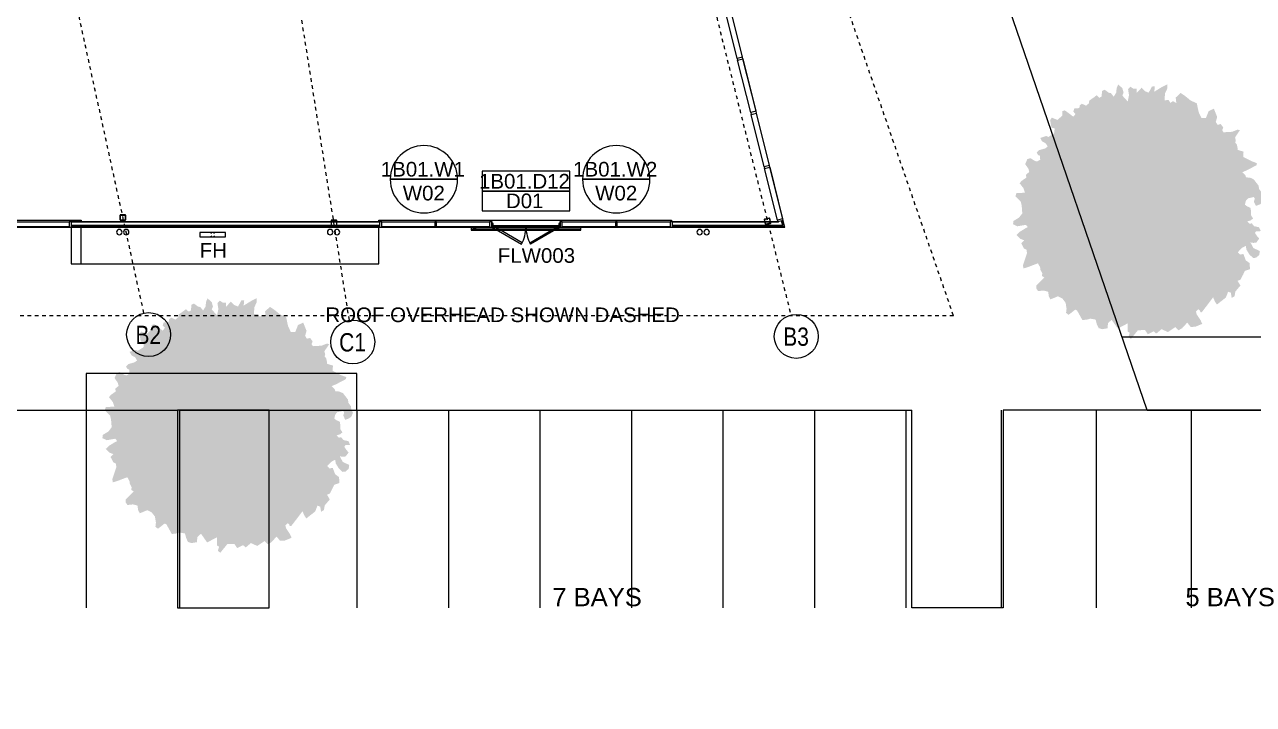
# Model space of a CAD drawing. Header units: metres. Extents: x -2358 to -2214, y 3875 to 4066.
# Drawn here: x -2323.54 to -2289.96, y 3956.51 to 3975.08 of the extents above; entities that cross this region are included whole.
import ezdxf

# ---------------------------------------------------------------- set-up
doc = ezdxf.new("R2010")
doc.units = ezdxf.units.M
for name, pattern in [('Grid Line', [0.021, 0.012, -0.003, 0.003, -0.003]), ('Hidden', [0.006, 0.004, -0.002]), ('Overhead', [0.004, 0.0025, -0.0015])]:
    doc.linetypes.add(name, pattern=pattern)
for name, color, linetype, lineweight in [('A-ANNO-DIMS', 211, 'Continuous', 5), ('A-ANNO-DIMS-200', 211, 'Continuous', 5), ('A-ANNO-KEYN', 231, 'Continuous', 5), ('A-DETL', 90, 'Continuous', 13), ('A-DETL-GENF', 92, 'Continuous', 5), ('A-DOOR', 31, 'Continuous', 5), ('A-DOOR-FRAM', 31, 'Continuous', 5), ('A-DOOR-IDEN', 31, 'Continuous', 5), ('A-FLOR', 192, 'Continuous', 5), ('A-FLOR-OVHD', 1, 'Overhead', 5), ('A-GENM', 13, 'Continuous', 5), ('A-GENM-HDLN', 13, 'Hidden', 5), ('A-GLAZ', 151, 'Continuous', 5), ('A-GLAZ-IDEN', 152, 'Continuous', 5), ('A-WALL', 113, 'Continuous', 5), ('A-WALL-PATT', 111, 'Continuous', 13), ('C-TOPO', 7, 'Continuous', 5), ('F-FIRE', 13, 'Continuous', 5), ('F-FIRE-IDEN', 13, 'Continuous', 5), ('G-ANNO-TEXT', 231, 'Continuous', 5), ('P-SANR-FIXT', 6, 'Continuous', 5), ('S-COLS', 52, 'Continuous', 5), ('S-GRID', 1, 'Continuous', 5), ('S-GRID-IDEN', 1, 'Continuous', 5)]:
    doc.layers.add(name, color=color, linetype=linetype, lineweight=lineweight)
doc.styles.add('Arial', font='arial.ttf', dxfattribs={"height": 0.5})
doc.styles.add('Arial Narrow', font='ARIALN.TTF', dxfattribs={"height": 0.5})
doc.styles.add('Arial_2', font='arial.ttf', dxfattribs={"height": 0.4})
doc.dimstyles.new('2_5-Diagonal-_deg_-Decimal_O', dxfattribs={"dimscale": 0.3048, "dimtxt": 0.51013, "dimasz": 0.984252, "dimexe": 0.656168, "dimexo": 0.0625, "dimgap": 0.984252, "dimtad": 1, "dimdec": 0, "dimlfac": 1000, "dimzin": 0, "dimdsep": 46, "dimtxsty": 'Arial', "dimblk1": 'OBLIQUE', "dimblk2": 'OBLIQUE', "dimsah": 1, "dimcen": 0.09, "dimdle": 0.656168, "dimazin": 0, "dimtfac": 1, "dimtdec": 4, "dimtix": 1, "dimtmove": 0, "dimatfit": 3, "dimfxl": 3.28084, "dimfxlon": 1, "dimtvp": 1, "dimtfill": 1, "dimtolj": 1, "dimtzin": 0, "dimlwd": 15, "dimlwe": 15, "dimarcsym": 2})
pattern_1 = [(0, (0, 0), (0.8128, 0.2032), [0.06706, -0.54254, 0.06706, -0.54254, -3.251]), (0, (0, 0), (0.8128, 0.2032), [-1.219, 0.06706, -1.152, 0.06706, -0.54254, -1.422]), (0, (0, 0), (0.8128, 0.2032), [-3.048, 0.06706, -0.33934, 0.06706, -0.94894]), (120, (0.3048, 0.1016), (-0.582376362, 0.602305448), [0.06706, -0.54254, 0.06706, -0.54254, -3.251]), (120, (0.3048, 0.1016), (-0.582376362, 0.602305448), [-1.219, 0.06706, -1.152, 0.06706, -0.54254, -1.422]), (120, (0.3048, 0.1016), (-0.582376362, 0.602305448), [-3.048, 0.06706, -0.33934, 0.06706, -0.94894]), (240, (0.4064, 0.508), (-0.230423638, -0.805505448), [0.06706, -0.54254, 0.06706, -0.54254, -3.251]), (240, (0.4064, 0.508), (-0.230423638, -0.805505448), [-1.219, 0.06706, -1.152, 0.06706, -0.54254, -1.422]), (240, (0.4064, 0.508), (-0.230423638, -0.805505448), [-3.048, 0.06706, -0.33934, 0.06706, -0.94894])]

# ---------------------------------------------------------------- blocks, each defined once
blk = doc.blocks.new('Hydrant_double10 - Hydrant_double-1019466-GA - Part B')
at = {"layer": 'F-FIRE'}
for p, q in [((-2397.509, 3973.38), (-2398.171, 3973.152)), ((-2398.132, 3973.039), (-2397.47, 3973.267)), ((-2397.47, 3973.267), (-2397.509, 3973.38)), ((-2398.171, 3973.152), (-2398.132, 3973.039))]:
    blk.add_line(p, q, dxfattribs=at)
for start, end in [(51.9968, 166.004), (231.9968, 346.004)]:
    blk.add_arc((-2397.82, 3973.209), 0.06, start, end, dxfattribs=at)
blk = doc.blocks.new('Downpipe - L Spreader - Default-3252575-GA - Part B')
at = {"layer": 'P-SANR-FIXT'}
for start, end in [(0, 180), (180, 0)]:
    blk.add_arc((-0.04, 0.15), 0.075, start, end, dxfattribs=at)
blk = doc.blocks.new('Downpipe - L Spreader - Default-3252576-GA - Part B')
at = {"layer": 'P-SANR-FIXT'}
for start, end in [(0, 180), (180, 0)]:
    blk.add_arc((-0.04, 0.15), 0.075, start, end, dxfattribs=at)
blk = doc.blocks.new('Downpipe - L Spreader - Default-3252577-GA - Part B')
at = {"layer": 'P-SANR-FIXT'}
for start, end in [(0, 180), (180, 0)]:
    blk.add_arc((-0.04, 0.15), 0.075, start, end, dxfattribs=at)
blk = doc.blocks.new('SHS-Square Hollow Section-Column - 150x150xSHS-3248355-GA - Part B')
at = {"layer": 'S-COLS', "lineweight": 15}
for p, q in [((-0.075, 0.065), (-0.075, -0.065)), ((-0.07, -0.065), (-0.07, 0.065)), ((0.065, 0.075), (-0.065, 0.075)), ((-0.065, 0.07), (0.065, 0.07)), ((0.07, 0.065), (0.07, -0.065)), ((0.075, -0.065), (0.075, 0.065)), ((0.065, -0.07), (-0.065, -0.07)), ((-0.065, -0.075), (0.065, -0.075))]:
    blk.add_line(p, q, dxfattribs=at)
for centre, radius, start, end in [((-0.065, 0.065), 0.01, 90, 180), ((-0.065, 0.065), 0.005, 90, 180), ((0.065, 0.065), 0.01, 360, 90), ((0.065, 0.065), 0.005, 0, 90), ((-0.065, -0.065), 0.01, 180, 270), ((-0.065, -0.065), 0.005, 180, 270), ((0.065, -0.065), 0.005, 270, 0), ((0.065, -0.065), 0.01, 270, 360)]:
    blk.add_arc(centre, radius, start, end, dxfattribs=at)
blk = doc.blocks.new('SHS-Square Hollow Section-Column - 150x150xSHS-3363899-GA - Part B')
at = {"layer": 'S-COLS', "lineweight": 15}
for p, q in [((-0.075, 0.065), (-0.075, -0.065)), ((-0.07, -0.065), (-0.07, 0.065)), ((0.065, 0.075), (-0.065, 0.075)), ((-0.065, 0.07), (0.065, 0.07)), ((0.07, 0.065), (0.07, -0.065)), ((0.075, -0.065), (0.075, 0.065)), ((0.065, -0.07), (-0.065, -0.07)), ((-0.065, -0.075), (0.065, -0.075))]:
    blk.add_line(p, q, dxfattribs=at)
for centre, radius, start, end in [((-0.065, 0.065), 0.01, 90, 180), ((-0.065, 0.065), 0.005, 90, 180), ((0.065, 0.065), 0.01, 360, 90), ((0.065, 0.065), 0.005, 0, 90), ((-0.065, -0.065), 0.01, 180, 270), ((-0.065, -0.065), 0.005, 180, 270), ((0.065, -0.065), 0.005, 270, 0), ((0.065, -0.065), 0.01, 270, 360)]:
    blk.add_arc(centre, radius, start, end, dxfattribs=at)
blk = doc.blocks.new('SHS-Square Hollow Section-Column - 150x150xSHS-3363927-GA - Part B')
at = {"layer": 'S-COLS'}
h = blk.add_hatch(dxfattribs=at)
h.set_pattern_fill('FP_10', color=256, style=0, pattern_type=2)
h.set_pattern_definition([(31, (1274.439, -4409.001), (-0.36629508, 0.60961738), []), (31, (1274.623, -4408.261), (-0.36629508, 0.60961738), [])])
h.paths.add_polyline_path([(0.065, -0.075), (0.072, -0.072), (0.075, -0.065), (0.069, -0.069)])
h.paths.add_polyline_path([(-0.065, -0.075), (0.065, -0.075), (0.065, -0.07), (-0.065, -0.07)])
h.paths.add_polyline_path([(-0.065, -0.075), (-0.069, -0.069), (-0.075, -0.065), (-0.072, -0.072)])
h.paths.add_polyline_path([(-0.075, 0.065), (-0.069, 0.069), (-0.065, 0.075), (-0.072, 0.072)])
h.paths.add_polyline_path([(-0.075, -0.065), (-0.07, -0.065), (-0.07, 0.065), (-0.075, 0.065)])
h.paths.add_polyline_path([(0.075, 0.065), (0.072, 0.072), (0.065, 0.075), (0.069, 0.069)])
h.paths.add_polyline_path([(0.07, -0.065), (0.075, -0.065), (0.075, 0.065), (0.07, 0.065)])
h.paths.add_polyline_path([(-0.065, 0.07), (0.065, 0.07), (0.065, 0.075), (-0.065, 0.075)])
at = {"layer": 'S-COLS', "lineweight": 15}
for p, q in [((-0.075, 0.065), (-0.075, -0.065)), ((-0.07, -0.065), (-0.07, 0.065)), ((0.065, 0.075), (-0.065, 0.075)), ((-0.065, 0.07), (0.065, 0.07)), ((0.07, 0.065), (0.07, -0.065)), ((0.075, -0.065), (0.075, 0.065)), ((0.065, -0.07), (-0.065, -0.07)), ((-0.065, -0.075), (0.065, -0.075))]:
    blk.add_line(p, q, dxfattribs=at)
for centre, radius, start, end in [((-0.065, 0.065), 0.01, 90, 180), ((-0.065, 0.065), 0.005, 90, 180), ((0.065, 0.065), 0.01, 360, 90), ((0.065, 0.065), 0.005, 0, 90), ((-0.065, -0.065), 0.01, 180, 270), ((-0.065, -0.065), 0.005, 180, 270), ((0.065, -0.065), 0.005, 270, 0), ((0.065, -0.065), 0.01, 270, 360)]:
    blk.add_arc(centre, radius, start, end, dxfattribs=at)
blk = doc.blocks.new('aba - Plumbing Fixtures - Strip Drain - Stormtech - Custom Ass - FLW003 _Doors_-1466668-GA - Part B')
at = {"layer": 'A-GENM'}
blk.add_circle((0, -0.095), 0.03, dxfattribs=at)
at = {"layer": 'A-GENM-HDLN'}
blk.add_line((0, 0.01), (0, -3.01), dxfattribs=at)
at = {"layer": 'P-SANR-FIXT'}
for p, q in [((-0.041, 0), (-0.038, 0)), ((-0.041, 0), (-0.041, -3)), ((-0.038, -3), (-0.038, 0)), ((0, 0), (0, -3)), ((0.038, 0), (0.038, -3)), ((0.041, -2.4), (0.041, -2.422)), ((-0.038, -3), (-0.041, -3)), ((0.041, -3), (0.038, -3))]:
    blk.add_line(p, q, dxfattribs=at)
blk = doc.blocks.new('Downpipe - L Spreader - Default-V12-GA - Part B')
at = {"layer": 'P-SANR-FIXT'}
for start, end in [(0, 180), (180, 0)]:
    blk.add_arc((-0.04, 0.15), 0.075, start, end, dxfattribs=at)
blk = doc.blocks.new('Downpipe - L Spreader - Default-V13-GA - Part B')
at = {"layer": 'P-SANR-FIXT'}
for start, end in [(0, 180), (180, 0)]:
    blk.add_arc((-0.04, 0.15), 0.075, start, end, dxfattribs=at)
blk = doc.blocks.new('Door-Hinge-Double - 2340x920x920x40 Glazed-Aluminium Frame D02-V5-GA - Part B')
at = {"layer": 'A-DOOR'}
for p, q in [((-0.921, 0.074), (-0.124, 0.534)), ((-0.104, 0.499), (-0.901, 0.039)), ((-0.124, 0.534), (-0.104, 0.499)), ((0.124, 0.534), (0.104, 0.499)), ((0.104, 0.499), (0.901, 0.039)), ((0.921, 0.074), (0.124, 0.534)), ((-0.901, 0.039), (-0.921, 0.074)), ((0.901, 0.039), (0.921, 0.074))]:
    blk.add_line(p, q, dxfattribs=at)
for centre, start, end in [((-0.921, 0.074), 0, 30), ((0.921, 0.074), 150, 180)]:
    blk.add_arc(centre, 0.92, start, end, dxfattribs=at)
blk = doc.blocks.new('X_Door-Frame-Wood - Standard-V6-GA - Part B')
at = {"layer": 'A-DOOR-FRAM'}
for p, q in [((-0.923, 0.074), (-0.943, 0.074)), ((-0.943, 0.074), (-0.943, -0.074)), ((-0.923, -0.074), (-0.923, 0.074)), ((-0.898, 0.029), (-0.923, 0.029)), ((-0.923, 0.029), (-0.923, -0.029)), ((-0.898, -0.029), (-0.898, 0.029)), ((0.923, 0.029), (0.898, 0.029)), ((0.898, 0.029), (0.898, -0.029)), ((0.943, 0.074), (0.923, 0.074)), ((0.923, 0.074), (0.923, -0.074)), ((0.923, -0.029), (0.923, 0.029)), ((0.943, -0.074), (0.943, 0.074)), ((-0.943, -0.074), (-0.923, -0.074)), ((-0.923, -0.029), (-0.898, -0.029)), ((0.898, -0.029), (0.923, -0.029)), ((0.923, -0.074), (0.943, -0.074))]:
    blk.add_line(p, q, dxfattribs=at)
blk = doc.blocks.new('Window Unit_2 Bay - 2400x3050-3440899-GA - Part B')
at = {"layer": 'A-GLAZ', "lineweight": 13}
for p, q in [((-1.475, 0.074), (-1.525, 0.074)), ((-1.475, -0.076), (-1.475, 0.074)), ((-0.025, 0.074), (-1.475, 0.074)), ((-1.475, 0.074), (-1.475, 0.06762)), ((-1.475, 0.06762), (-0.025, 0.06762)), ((0.025, 0.074), (-0.025, 0.074)), ((-0.025, 0.074), (-0.025, -0.076)), ((-0.025, 0.06762), (-0.025, 0.074)), ((0.025, -0.076), (0.025, 0.074)), ((1.475, 0.074), (0.025, 0.074)), ((0.025, 0.074), (0.025, 0.06762)), ((0.025, 0.06762), (1.475, 0.06762)), ((1.525, 0.074), (1.475, 0.074)), ((1.475, 0.074), (1.475, -0.076)), ((1.475, 0.06762), (1.475, 0.074)), ((-1.525, -0.076), (-1.475, -0.076)), ((-0.025, -0.076), (0.025, -0.076)), ((1.475, -0.076), (1.525, -0.076))]:
    blk.add_line(p, q, dxfattribs=at)
at = {"layer": 'A-GLAZ'}
for p, q in [((-0.025, -0.076), (-1.475, -0.076)), ((1.475, -0.076), (0.025, -0.076))]:
    blk.add_line(p, q, dxfattribs=at)
blk = doc.blocks.new('Window Unit_4 Bay - 2400x3050-3455446-GA - Part B')
at = {"layer": 'A-GLAZ', "lineweight": 13}
for p, q in [((-2.95, 0.074), (-3, 0.074)), ((-2.95, -0.076), (-2.95, 0.074)), ((-1.5, 0.074), (-2.95, 0.074)), ((-2.95, 0.074), (-2.95, 0.06762)), ((-2.95, 0.06762), (-1.5, 0.06762)), ((-1.45, 0.074), (-1.5, 0.074)), ((-1.5, 0.074), (-1.5, -0.076)), ((-1.5, 0.06762), (-1.5, 0.074)), ((-1.45, -0.076), (-1.45, 0.074)), ((-0.025, 0.074), (-1.45, 0.074)), ((-1.45, 0.074), (-1.45, 0.06762)), ((-1.45, 0.06762), (-0.025, 0.06762)), ((0.025, 0.074), (-0.025, 0.074)), ((-0.025, 0.074), (-0.025, -0.076)), ((-0.025, 0.06762), (-0.025, 0.074)), ((0.025, -0.076), (0.025, 0.074)), ((1.45, 0.074), (0.025, 0.074)), ((0.025, 0.074), (0.025, 0.06762)), ((0.025, 0.06762), (1.45, 0.06762)), ((1.5, 0.074), (1.45, 0.074)), ((1.45, 0.074), (1.45, -0.076)), ((1.45, 0.06762), (1.45, 0.074)), ((1.5, -0.076), (1.5, 0.074)), ((2.95, 0.074), (1.5, 0.074)), ((1.5, 0.074), (1.5, 0.06762)), ((1.5, 0.06762), (2.95, 0.06762)), ((3, 0.074), (2.95, 0.074)), ((2.95, 0.074), (2.95, -0.076)), ((2.95, 0.06762), (2.95, 0.074)), ((-3, -0.076), (-2.95, -0.076)), ((-1.5, -0.076), (-1.45, -0.076)), ((-0.025, -0.076), (0.025, -0.076)), ((1.45, -0.076), (1.5, -0.076)), ((2.95, -0.076), (3, -0.076))]:
    blk.add_line(p, q, dxfattribs=at)
at = {"layer": 'A-GLAZ'}
for p, q in [((-1.5, -0.076), (-2.95, -0.076)), ((-0.025, -0.076), (-1.45, -0.076)), ((1.45, -0.076), (0.025, -0.076)), ((2.95, -0.076), (1.5, -0.076))]:
    blk.add_line(p, q, dxfattribs=at)
blk = doc.blocks.new('Window Unit_9 Bay - 2400x13725-3459250-GA - Part B')
at = {"layer": 'A-GLAZ', "lineweight": 13}
for p, q in [((-7.4, 0.074), (-7.45, 0.074)), ((-7.4, -0.076), (-7.4, 0.074)), ((-5.95, 0.074), (-7.4, 0.074)), ((-7.4, 0.074), (-7.4, 0.068)), ((-7.4, 0.068), (-5.95, 0.068)), ((-5.9, 0.074), (-5.95, 0.074)), ((-5.95, 0.074), (-5.95, -0.076)), ((-5.95, 0.068), (-5.95, 0.074)), ((-5.9, -0.076), (-5.9, 0.074)), ((-4.425, 0.074), (-5.9, 0.074)), ((-5.9, 0.074), (-5.9, 0.068)), ((-5.9, 0.068), (-4.425, 0.068)), ((-4.375, 0.074), (-4.425, 0.074)), ((-4.425, 0.074), (-4.425, -0.076)), ((-4.425, 0.068), (-4.425, 0.074)), ((-4.375, -0.076), (-4.375, 0.074)), ((-2.9, 0.074), (-4.375, 0.074)), ((-4.375, 0.074), (-4.375, 0.068)), ((-4.375, 0.068), (-2.9, 0.068)), ((-2.85, 0.074), (-2.9, 0.074)), ((-2.9, 0.074), (-2.9, -0.076)), ((-2.9, 0.068), (-2.9, 0.074)), ((-2.85, -0.076), (-2.85, 0.074)), ((-1.375, 0.074), (-2.85, 0.074)), ((-2.85, 0.074), (-2.85, 0.068)), ((-2.85, 0.068), (-1.375, 0.068)), ((-1.325, 0.074), (-1.375, 0.074)), ((-1.375, 0.074), (-1.375, -0.076)), ((-1.375, 0.068), (-1.375, 0.074)), ((-1.325, -0.076), (-1.325, 0.074)), ((0.15, 0.074), (-1.325, 0.074)), ((-1.325, 0.074), (-1.325, 0.068)), ((-1.325, 0.068), (0.15, 0.068)), ((0.2, 0.074), (0.15, 0.074)), ((0.15, 0.074), (0.15, -0.076)), ((0.15, 0.068), (0.15, 0.074)), ((0.2, -0.076), (0.2, 0.074)), ((1.675, 0.074), (0.2, 0.074)), ((0.2, 0.074), (0.2, 0.068)), ((0.2, 0.068), (1.675, 0.068)), ((1.725, 0.074), (1.675, 0.074)), ((1.675, 0.074), (1.675, -0.076)), ((1.675, 0.068), (1.675, 0.074)), ((1.725, -0.076), (1.725, 0.074)), ((3.2, 0.074), (1.725, 0.074)), ((1.725, 0.074), (1.725, 0.068)), ((1.725, 0.068), (3.2, 0.068)), ((3.25, 0.074), (3.2, 0.074)), ((3.2, 0.074), (3.2, -0.076)), ((3.2, 0.068), (3.2, 0.074)), ((3.25, -0.076), (3.25, 0.074)), ((4.725, 0.074), (3.25, 0.074)), ((3.25, 0.074), (3.25, 0.068)), ((3.25, 0.068), (4.725, 0.068)), ((4.775, 0.074), (4.725, 0.074)), ((4.725, 0.074), (4.725, -0.076)), ((4.725, 0.068), (4.725, 0.074)), ((4.775, -0.076), (4.775, 0.074)), ((6.225, 0.074), (4.775, 0.074)), ((4.775, 0.074), (4.775, 0.068)), ((4.775, 0.068), (6.225, 0.068)), ((6.275, 0.074), (6.225, 0.074)), ((6.225, 0.074), (6.225, -0.076)), ((6.225, 0.068), (6.225, 0.074)), ((-7.45, -0.076), (-7.4, -0.076)), ((-5.95, -0.076), (-5.9, -0.076)), ((-4.425, -0.076), (-4.375, -0.076)), ((-2.9, -0.076), (-2.85, -0.076)), ((-1.375, -0.076), (-1.325, -0.076)), ((0.15, -0.076), (0.2, -0.076)), ((1.675, -0.076), (1.725, -0.076)), ((3.2, -0.076), (3.25, -0.076)), ((4.725, -0.076), (4.775, -0.076)), ((6.225, -0.076), (6.275, -0.076)), ((6.275, -0.076), (6.275, -0.062))]:
    blk.add_line(p, q, dxfattribs=at)
at = {"layer": 'A-GLAZ'}
for p, q in [((-5.95, -0.076), (-7.4, -0.076)), ((-4.425, -0.076), (-5.9, -0.076)), ((-2.9, -0.076), (-4.375, -0.076)), ((-1.375, -0.076), (-2.85, -0.076)), ((0.15, -0.076), (-1.325, -0.076)), ((1.675, -0.076), (0.2, -0.076)), ((3.2, -0.076), (1.725, -0.076)), ((4.725, -0.076), (3.25, -0.076)), ((6.225, -0.076), (4.775, -0.076))]:
    blk.add_line(p, q, dxfattribs=at)
blk = doc.blocks.new('Tree 7m - Tree-V80-GA - Part B')
at = {"layer": 'A-DETL-GENF', "transparency": 33554585}
blk.add_hatch(color=53, dxfattribs=at).paths.add_polyline_path([(2.357, 2.429), (2.059, 2.371), (1.907, 2.493), (1.922, 2.628), (1.746, 2.671), (1.734, 2.765), (1.546, 2.765), (1.464, 2.938), (1.223, 2.963), (1.215, 3.085), (1.103, 3.108), (0.895, 3.08), (0.898, 3.23), (0.801, 3.308), (0.603, 3.371), (0.574, 3.267), (0.551, 3.074), (0.518, 3.004), (0.43, 2.995), (0.416, 3.042), (0.433, 3.094), (0.41, 3.12), (0.201, 3.075), (-0.092, 3.008), (-0.057, 3.124), (-0.043, 3.226), (-0.353, 3.237), (-0.505, 3.155), (-0.543, 3.225), (-0.47, 3.348), (-0.56, 3.362), (-0.66, 3.278), (-0.87, 3.243), (-0.894, 3.096), (-0.976, 3.12), (-1.113, 3.064), (-1.221, 3.015), (-1.356, 3.067), (-1.458, 2.941), (-1.426, 2.81), (-1.487, 2.637), (-1.408, 2.588), (-1.403, 2.5), (-1.575, 2.485), (-1.68, 2.509), (-1.628, 2.599), (-1.604, 2.76), (-1.622, 2.892), (-1.685, 2.936), (-1.802, 2.936), (-1.884, 2.864), (-1.802, 2.69), (-1.838, 2.516), (-1.894, 2.583), (-1.961, 2.624), (-2.089, 2.593), (-2.089, 2.501), (-2.099, 2.399), (-2.154, 2.385), (-2.254, 2.466), (-2.285, 2.354), (-2.2, 2.242), (-2.204, 2.145), (-2.146, 2.11), (-2.142, 2.025), (-2.239, 2.064), (-2.316, 2.064), (-2.32, 2.014), (-2.332, 1.952), (-2.413, 1.855), (-2.448, 1.793), (-2.404, 1.706), (-2.387, 1.632), (-2.481, 1.564), (-2.566, 1.554), (-2.625, 1.587), (-2.708, 1.63), (-2.701, 1.681), (-2.63, 1.723), (-2.595, 1.851), (-2.706, 1.892), (-2.795, 1.887), (-2.88, 1.839), (-2.907, 1.738), (-2.954, 1.664), (-2.96, 1.55), (-3.008, 1.479), (-3.017, 1.256), (-2.971, 1.159), (-2.892, 1.083), (-2.915, 1.022), (-2.905, 0.908), (-3.022, 0.946), (-3.33, 1.014), (-3.368, 0.976), (-3.294, 0.844), (-3.195, 0.608), (-3.292, 0.501), (-3.203, 0.363), (-3.251, 0.29), (-3.281, 0.226), (-3.279, 0.164), (-3.321, 0.141), (-3.368, 0.052), (-3.593, -0.01), (-3.556, -0.064), (-3.408, -0.112), (-3.215, -0.256), (-3.224, -0.323), (-3.294, -0.361), (-3.303, -0.475), (-3.221, -0.519), (-3.236, -0.609), (-3.353, -0.688), (-3.429, -0.919), (-3.277, -0.96), (-3.098, -0.864), (-3.005, -0.943), (-3.052, -1.118), (-3.166, -1.329), (-3.087, -1.504), (-3.049, -1.706), (-3.011, -1.835), (-2.827, -1.823), (-2.745, -1.7), (-2.707, -1.797), (-2.622, -1.806), (-2.637, -1.896), (-2.549, -1.963), (-2.677, -2.101), (-2.815, -2.162), (-2.885, -2.25), (-2.704, -2.291), (-2.484, -2.323), (-2.59, -2.428), (-2.525, -2.472), (-2.35, -2.402), (-2.297, -2.499), (-2.286, -2.63), (-2.093, -2.61), (-2.169, -2.697), (-2.098, -2.756), (-2.072, -2.847), (-1.982, -2.841), (-1.897, -2.7), (-1.756, -2.586), (-1.748, -2.803), (-1.827, -2.847), (-1.879, -2.961), (-1.856, -3.11), (-1.756, -3.06), (-1.68, -2.978), (-1.549, -2.934), (-1.552, -3.06), (-1.514, -3.104), (-1.481, -3.241), (-1.403, -3.259), (-1.3, -3.151), (-1.23, -3.162), (-1.215, -3.265), (-1.131, -3.268), (-0.967, -3.282), (-0.914, -3.233), (-0.812, -3.233), (-0.759, -3.347), (-0.68, -3.35), (-0.631, -3.3), (-0.517, -3.382), (-0.441, -3.335), (-0.446, -3.244), (-0.35, -3.227), (-0.326, -3.344), (-0.286, -3.51), (-0.215, -3.537), (-0.139, -3.446), (0.036, -3.437), (0.115, -3.589), (0.197, -3.56), (0.296, -3.388), (0.247, -3.309), (0.343, -3.218), (0.527, -3.244), (0.551, -3.3), (0.714, -3.367), (0.735, -3.259), (0.694, -3.159), (0.709, -3.054), (0.796, -3.06), (0.957, -3.133), (1.045, -3.124), (1.06, -3.045), (1.033, -3.007), (1.095, -2.914), (1.188, -2.926), (1.226, -2.972), (1.276, -3.119), (1.358, -3.151), (1.489, -3.083), (1.504, -2.931), (1.542, -2.849), (1.662, -2.849), (1.7, -2.782), (1.861, -2.797), (1.943, -2.782), (1.948, -2.616), (1.995, -2.493), (2.089, -2.56), (2.179, -2.636), (2.261, -2.583), (2.241, -2.382), (2.293, -2.279), (2.416, -2.107), (2.56, -2.075), (2.735, -2.104), (2.802, -2.042), (2.747, -1.923), (2.542, -1.803), (2.545, -1.721), (2.606, -1.738), (2.788, -1.765), (2.922, -1.759), (2.91, -1.618), (2.852, -1.513), (2.963, -1.504), (3.001, -1.344), (2.969, -1.27), (3.022, -1.19), (3.315, -1.012), (3.363, -0.936), (3.246, -0.885), (2.969, -0.788), (2.994, -0.666), (3.032, -0.608), (3.055, -0.498), (3.109, -0.46), (3.088, -0.379), (3.388, -0.353), (3.447, -0.295), (3.454, -0.203), (3.33, -0.12), (3.256, -0.015), (3.327, 0.099), (3.343, 0.186), (3.132, 0.254), (3.078, 0.374), (3.086, 0.524), (3.172, 0.666), (3.254, 0.742), (3.236, 0.829), (3.007, 0.837), (2.982, 0.885), (3.04, 1.182), (2.931, 1.254), (2.847, 1.292), (2.755, 1.404), (2.809, 1.515), (2.842, 1.635), (2.788, 1.719), (2.661, 1.795), (2.557, 1.696), (2.425, 1.691), (2.45, 1.981), (2.156, 2.046), (2.296, 2.218), (2.275, 2.282), (2.372, 2.343)])
blk = doc.blocks.new('Tree 7m - Tree-V81-GA - Part B')
at = {"layer": 'A-DETL-GENF', "transparency": 33554585}
blk.add_hatch(color=53, dxfattribs=at).paths.add_polyline_path([(2.357, 2.429), (2.059, 2.371), (1.907, 2.493), (1.922, 2.628), (1.746, 2.671), (1.734, 2.765), (1.546, 2.765), (1.464, 2.938), (1.223, 2.963), (1.215, 3.085), (1.103, 3.108), (0.895, 3.08), (0.898, 3.23), (0.801, 3.308), (0.603, 3.371), (0.574, 3.267), (0.551, 3.074), (0.518, 3.004), (0.43, 2.995), (0.416, 3.042), (0.433, 3.094), (0.41, 3.12), (0.142, 3.062), (-0.092, 3.008), (-0.057, 3.124), (-0.043, 3.226), (-0.353, 3.237), (-0.505, 3.155), (-0.543, 3.225), (-0.47, 3.348), (-0.56, 3.362), (-0.66, 3.278), (-0.87, 3.243), (-0.894, 3.096), (-0.976, 3.12), (-1.123, 3.06), (-1.221, 3.015), (-1.356, 3.067), (-1.458, 2.941), (-1.426, 2.81), (-1.487, 2.637), (-1.408, 2.588), (-1.403, 2.5), (-1.575, 2.485), (-1.68, 2.509), (-1.628, 2.599), (-1.604, 2.76), (-1.622, 2.892), (-1.685, 2.936), (-1.802, 2.936), (-1.884, 2.864), (-1.802, 2.69), (-1.838, 2.516), (-1.894, 2.583), (-1.961, 2.624), (-2.089, 2.593), (-2.089, 2.501), (-2.099, 2.399), (-2.154, 2.385), (-2.254, 2.466), (-2.285, 2.354), (-2.2, 2.242), (-2.204, 2.145), (-2.146, 2.11), (-2.142, 2.025), (-2.239, 2.064), (-2.316, 2.064), (-2.32, 2.014), (-2.332, 1.952), (-2.413, 1.855), (-2.448, 1.793), (-2.404, 1.706), (-2.387, 1.632), (-2.481, 1.564), (-2.566, 1.554), (-2.625, 1.587), (-2.708, 1.63), (-2.701, 1.681), (-2.63, 1.723), (-2.595, 1.851), (-2.706, 1.892), (-2.795, 1.887), (-2.88, 1.839), (-2.907, 1.738), (-2.954, 1.664), (-2.96, 1.55), (-3.008, 1.479), (-3.017, 1.256), (-2.971, 1.159), (-2.892, 1.083), (-2.915, 1.022), (-2.905, 0.908), (-3.022, 0.946), (-3.33, 1.014), (-3.368, 0.976), (-3.294, 0.844), (-3.195, 0.608), (-3.292, 0.501), (-3.203, 0.363), (-3.251, 0.29), (-3.281, 0.226), (-3.279, 0.164), (-3.321, 0.141), (-3.368, 0.052), (-3.593, -0.01), (-3.556, -0.064), (-3.408, -0.112), (-3.215, -0.256), (-3.224, -0.323), (-3.294, -0.361), (-3.303, -0.475), (-3.221, -0.519), (-3.236, -0.609), (-3.353, -0.688), (-3.429, -0.919), (-3.277, -0.96), (-3.098, -0.864), (-3.005, -0.943), (-3.052, -1.118), (-3.166, -1.329), (-3.087, -1.504), (-3.049, -1.706), (-3.011, -1.835), (-2.827, -1.823), (-2.745, -1.7), (-2.707, -1.797), (-2.622, -1.806), (-2.637, -1.896), (-2.549, -1.963), (-2.677, -2.101), (-2.815, -2.162), (-2.885, -2.25), (-2.704, -2.291), (-2.484, -2.323), (-2.59, -2.428), (-2.525, -2.472), (-2.35, -2.402), (-2.297, -2.499), (-2.286, -2.63), (-2.093, -2.61), (-2.169, -2.697), (-2.098, -2.756), (-2.072, -2.847), (-1.982, -2.841), (-1.897, -2.7), (-1.756, -2.586), (-1.748, -2.803), (-1.827, -2.847), (-1.879, -2.961), (-1.856, -3.11), (-1.756, -3.06), (-1.68, -2.978), (-1.549, -2.934), (-1.552, -3.06), (-1.514, -3.104), (-1.481, -3.241), (-1.403, -3.259), (-1.3, -3.151), (-1.23, -3.162), (-1.215, -3.265), (-1.131, -3.268), (-0.967, -3.282), (-0.914, -3.233), (-0.812, -3.233), (-0.759, -3.347), (-0.68, -3.35), (-0.631, -3.3), (-0.517, -3.382), (-0.441, -3.335), (-0.446, -3.244), (-0.35, -3.227), (-0.326, -3.344), (-0.286, -3.51), (-0.215, -3.537), (-0.139, -3.446), (0.036, -3.437), (0.115, -3.589), (0.197, -3.56), (0.296, -3.388), (0.247, -3.309), (0.343, -3.218), (0.527, -3.244), (0.551, -3.3), (0.714, -3.367), (0.735, -3.259), (0.694, -3.159), (0.709, -3.054), (0.796, -3.06), (0.957, -3.133), (1.045, -3.124), (1.06, -3.045), (1.033, -3.007), (1.095, -2.914), (1.188, -2.926), (1.226, -2.972), (1.276, -3.119), (1.358, -3.151), (1.489, -3.083), (1.504, -2.931), (1.542, -2.849), (1.662, -2.849), (1.7, -2.782), (1.861, -2.797), (1.943, -2.782), (1.948, -2.616), (1.995, -2.493), (2.089, -2.56), (2.179, -2.636), (2.261, -2.583), (2.241, -2.382), (2.293, -2.279), (2.416, -2.107), (2.56, -2.075), (2.735, -2.104), (2.802, -2.042), (2.747, -1.923), (2.542, -1.803), (2.545, -1.721), (2.606, -1.738), (2.788, -1.765), (2.922, -1.759), (2.91, -1.618), (2.852, -1.513), (2.963, -1.504), (3.001, -1.344), (2.969, -1.27), (3.022, -1.19), (3.315, -1.012), (3.363, -0.936), (3.246, -0.885), (2.969, -0.788), (2.994, -0.666), (3.032, -0.608), (3.055, -0.498), (3.109, -0.46), (3.088, -0.379), (3.388, -0.353), (3.447, -0.295), (3.454, -0.203), (3.33, -0.12), (3.256, -0.015), (3.327, 0.099), (3.343, 0.186), (3.132, 0.254), (3.078, 0.374), (3.086, 0.524), (3.172, 0.666), (3.254, 0.742), (3.236, 0.829), (3.007, 0.837), (2.982, 0.885), (3.04, 1.182), (2.931, 1.254), (2.847, 1.292), (2.755, 1.404), (2.809, 1.515), (2.842, 1.635), (2.788, 1.719), (2.661, 1.795), (2.557, 1.696), (2.425, 1.691), (2.45, 1.981), (2.156, 2.046), (2.296, 2.218), (2.275, 2.282), (2.372, 2.343)])
blk = doc.blocks.new('Grid - A1-3055139-GA - Part B')
at = {"layer": 'S-GRID-IDEN'}
blk.add_circle((0, 0), 0.003, dxfattribs=at)
blk = doc.blocks.new('DIMBLOCK1-GA - Part B')
at = {"layer": 'A-ANNO-DIMS-200', "lineweight": 15}
for p, q in [((-2327.823, 4050.069), (-2327.874, 4050.388)), ((-2327.823, 4050.069), (-2327.698, 4050.241)), ((-2327.823, 4050.069), (-2327.948, 4049.898)), ((-2327.823, 4050.069), (-2327.823, 4050.069)), ((-2327.823, 4050.069), (-2327.792, 4049.872)), ((-2337.983, 4048.155), (-2338.052, 4048.471)), ((-2337.983, 4048.155), (-2338.098, 4047.977)), ((-2337.983, 4048.155), (-2337.869, 4048.334)), ((-2337.983, 4048.155), (-2337.941, 4047.96))]:
    blk.add_line(p, q, dxfattribs=at)
for start, end in [(98.93584, 102.39889), (99.00033, 102.33441)]:
    blk.add_arc((-2300.024, 3874.558), 177.699, start, end, dxfattribs=at)
at = {"layer": 'A-ANNO-DIMS-200', "color": 0, "lineweight": 15, "insert": (-2333.895, 4049.968), "char_height": 0.5, "width": 1.9589, "attachment_point": 1, "rotation": 10.6674, "line_spacing_factor": 0.941778, "style": 'Arial', "bg_fill": 3, "box_fill_scale": 1.25, "bg_fill_color": 256, "bg_fill_true_color": 13158600, "bg_fill_transparency": 0}
blk.add_mtext('3.33°', dxfattribs=at)
blk = doc.blocks.new('_Oblique')
at = {"color": 0, "linetype": 'ByBlock', "lineweight": -2}
blk.add_line((-0.5, -0.5), (0.5, 0.5), dxfattribs=at)
blk = doc.blocks.new('DIMBLOCK2-GA - Part B')
at = {"layer": 'A-ANNO-DIMS-200', "lineweight": 15}
for p, q in [((-2337.98, 4048.142), (-2338.057, 4048.493)), ((-2337.98, 4048.142), (-2338.095, 4047.963)), ((-2337.98, 4048.142), (-2337.866, 4048.32)), ((-2337.98, 4048.142), (-2337.98, 4048.142)), ((-2337.98, 4048.142), (-2337.938, 4047.946)), ((-2348.008, 4045.641), (-2348.105, 4045.988)), ((-2348.008, 4045.641), (-2347.904, 4045.826)), ((-2348.008, 4045.641), (-2348.112, 4045.457)), ((-2348.008, 4045.641), (-2347.954, 4045.449))]:
    blk.add_line(p, q, dxfattribs=at)
for start, end in [(102.26992, 105.7319), (102.33441, 105.66741)]:
    blk.add_arc((-2300.024, 3874.558), 177.685, start, end, dxfattribs=at)
at = {"layer": 'A-ANNO-DIMS-200', "color": 0, "lineweight": 15, "insert": (-2344.034, 4047.688), "char_height": 0.5, "width": 1.9589, "attachment_point": 1, "rotation": 14.0009, "line_spacing_factor": 0.941778, "style": 'Arial', "bg_fill": 3, "box_fill_scale": 1.25, "bg_fill_color": 256, "bg_fill_true_color": 13158600, "bg_fill_transparency": 0}
blk.add_mtext('3.33°', dxfattribs=at)
blk = doc.blocks.new('AA_WINDOW_TYPE MARK _ PRECINCT - Mark _ Type Mark-3459970-GA - Part B')
at = {"layer": 'A-GLAZ-IDEN'}
for p, q in [((-0.0046, 0), (0.0046, 0)), ((0.0046, 0), (-0.0046, 0))]:
    blk.add_line(p, q, dxfattribs=at)
for start, end in [(360, 180), (180, 360)]:
    blk.add_arc((0, 0), 0.0046, start, end, dxfattribs=at)
blk = doc.blocks.new('AA_DOOR_MARK _ TYPE MARK_HA2 - Mark _ Type Mark-1751130-GA - Part B')
at = {"layer": 'A-DOOR-IDEN'}
for p, q in [((0.00597, 0.0027), (-0.006, 0.0027)), ((-0.006, 0.0027), (-0.006, 0)), ((0.00597, 0), (0.00597, 0.0027)), ((0.00597, 0), (-0.006, 0)), ((0.00597, -0.0027), (0.00597, 0)), ((-0.006, 0), (0.00597, 0)), ((-0.006, 0), (-0.006, -0.0027)), ((-0.006, -0.0027), (0.00597, -0.0027))]:
    blk.add_line(p, q, dxfattribs=at)

msp = doc.modelspace()

# ---------------------------------------------------------------- hatches: boundary and pattern name
at = {"layer": 'A-WALL-PATT', "lineweight": 5}
h = msp.add_hatch(dxfattribs=at)
h.set_pattern_fill('FP_1', color=256, style=0, pattern_type=2)
h.set_pattern_definition(pattern_1)
h.paths.add_polyline_path([(-2302.9507, 3969.6799), (-2302.9383, 3969.6799), (-2302.9421, 3969.6953), (-2302.9537, 3969.6919)])
h.paths.add_polyline_path([(-2306.271, 3983.0103), (-2306.2594, 3983.0132), (-2306.2881, 3983.1279), (-2306.3, 3983.1267), (-2306.2986, 3983.1209)])
h.paths.add_polyline_path([(-2306.3012, 3983.1316), (-2306.2892, 3983.1328), (-2306.3237, 3983.27), (-2306.3354, 3983.2688), (-2306.3032, 3983.1395)])
h.paths.add_polyline_path([(-2306.3366, 3983.2737), (-2306.3246, 3983.2749), (-2308.5067, 3992.0356), (-2308.5183, 3992.0327), (-2306.3379, 3983.2787)])
h.paths.add_polyline_path([(-2308.5195, 3992.0375), (-2308.5079, 3992.0404), (-2308.5266, 3992.1157), (-2308.5397, 3992.1185), (-2308.5234, 3992.053)])
h = msp.add_hatch(dxfattribs=at)
h.set_pattern_fill('FP_1', color=256, style=0, pattern_type=2)
h.set_pattern_definition(pattern_1)
h.paths.add_polyline_path([(-2302.7735, 3969.5439), (-2302.7643, 3969.5439), (-2302.8102, 3969.7282), (-2302.8189, 3969.726), (-2302.7758, 3969.5529)])
h.paths.add_polyline_path([(-2306.1361, 3983.0439), (-2306.1274, 3983.0461), (-2308.4152, 3992.231), (-2308.425, 3992.2331), (-2306.1614, 3983.1455)])
h = msp.add_hatch(dxfattribs=at)
h.set_pattern_fill('FP_1', color=256, style=0, pattern_type=2)
h.set_pattern_definition(pattern_1)
h.paths.add_polyline_path([(-2335.537, 3969.6799), (-2331.7046, 3969.6799), (-2331.7046, 3969.6919), (-2344.5046, 3969.6919), (-2344.5046, 3969.6799), (-2339.7935, 3969.6799)])
h.paths.add_polyline_path([(-2352.4906, 3969.6799), (-2352.4906, 3969.6919), (-2352.5629, 3969.6906), (-2352.5629, 3969.6799)])
h.paths.add_polyline_path([(-2316.3829, 3969.6799), (-2315.1625, 3969.6818), (-2315.1625, 3969.6919), (-2322.2686, 3969.6919), (-2322.2686, 3969.6799), (-2317.447, 3969.6799)])
h.paths.add_polyline_path([(-2302.9507, 3969.6799), (-2302.9537, 3969.6919), (-2303.1578, 3969.6911), (-2303.155, 3969.6799), (-2303.0814, 3969.6799)])
h.paths.add_polyline_path([(-2315.0125, 3969.6799), (-2313.8327, 3969.6799), (-2313.8327, 3969.6919), (-2315.0125, 3969.6919), (-2315.0125, 3969.6816)])
h.paths.add_polyline_path([(-2315.0175, 3969.6799), (-2315.0175, 3969.6919), (-2315.1575, 3969.6919), (-2315.1575, 3969.6799)])
h.paths.add_polyline_path([(-2303.3275, 3969.6799), (-2303.3096, 3969.6799), (-2303.3126, 3969.6919), (-2305.8467, 3969.6919), (-2305.8467, 3969.6799), (-2303.6135, 3969.6799)])
h.paths.add_polyline_path([(-2303.1868, 3969.6799), (-2303.1602, 3969.6799), (-2303.1632, 3969.6919), (-2303.3071, 3969.6904), (-2303.3045, 3969.6799), (-2303.2912, 3969.6799)])
h = msp.add_hatch(dxfattribs=at)
h.set_pattern_fill('FP_1', color=256, style=0, pattern_type=2)
h.set_pattern_definition(pattern_1)
h.paths.add_polyline_path([(-2352.4906, 3969.5439), (-2352.4906, 3969.5529), (-2352.5629, 3969.5519), (-2352.5629, 3969.5439)])
h.paths.add_polyline_path([(-2331.7046, 3969.5439), (-2331.7046, 3969.5529), (-2344.5046, 3969.5529), (-2344.5046, 3969.5439), (-2332.3447, 3969.5439)])
h.paths.add_polyline_path([(-2305.8467, 3969.5439), (-2302.7735, 3969.5439), (-2302.7758, 3969.5529), (-2305.8467, 3969.5529)])
h.paths.add_polyline_path([(-2313.8327, 3969.5439), (-2313.8327, 3969.5529), (-2322.2686, 3969.5529), (-2322.2686, 3969.5439), (-2314.2547, 3969.5439)])

# ---------------------------------------------------------------- linework, layer by layer
at = {"layer": 'A-DETL', "color": 253, "lineweight": 5}
for p, q in [((-2321.8583, 3964.5439), (-2321.8583, 3959.1439)), ((-2314.4583, 3964.5439), (-2314.4583, 3959.1439)), ((-2311.9583, 3964.5439), (-2311.9583, 3959.1439)), ((-2309.4583, 3964.5439), (-2309.4583, 3959.1439)), ((-2306.9583, 3964.5439), (-2306.9583, 3959.1439)), ((-2304.4583, 3964.5439), (-2304.4583, 3959.1439)), ((-2301.9583, 3964.5439), (-2301.9583, 3959.1439)), ((-2299.4583, 3964.5439), (-2299.4583, 3959.1439)), ((-2296.8583, 3964.5439), (-2296.8583, 3959.1439)), ((-2294.2583, 3964.5439), (-2294.2583, 3959.1439)), ((-2291.6583, 3964.5439), (-2291.6583, 3959.1439))]:
    msp.add_line(p, q, dxfattribs=at)
at = {"layer": 'A-FLOR'}
for p, q in [((-2292.8691, 3964.5439), (-2299.931, 3985.1569)), ((-2326.6703, 3969.7379), (-2321.9926, 3969.7379)), ((-2322.2686, 3969.5439), (-2322.2686, 3968.5439)), ((-2321.9926, 3969.7379), (-2321.9926, 3969.6915)), ((-2313.8607, 3969.6919), (-2313.8607, 3969.7379)), ((-2313.8607, 3969.7379), (-2305.8607, 3969.7379)), ((-2313.8607, 3968.5439), (-2313.8607, 3969.5439)), ((-2311.3387, 3969.5439), (-2311.3387, 3969.4645)), ((-2310.7627, 3969.5879), (-2308.9167, 3969.5879)), ((-2308.9391, 3969.5439), (-2310.7627, 3969.5439)), ((-2308.3387, 3969.4645), (-2308.3387, 3969.5405)), ((-2305.8607, 3969.7379), (-2305.8607, 3969.6939)), ((-2322.2686, 3968.5439), (-2313.8607, 3968.5439)), ((-2266.5832, 3966.5439), (-2293.5542, 3966.5439)), ((-2321.8583, 3965.5439), (-2321.8583, 3964.5439)), ((-2320.6765, 3965.5439), (-2321.8583, 3965.5439)), ((-2314.4583, 3965.5439), (-2320.6716, 3965.5439)), ((-2314.4583, 3964.5439), (-2314.4583, 3965.5439)), ((-2336.8583, 3964.5439), (-2321.3498, 3964.5439)), ((-2321.3485, 3964.5439), (-2319.3583, 3964.5439)), ((-2319.3583, 3964.5439), (-2319.3583, 3959.1439)), ((-2316.8583, 3959.1439), (-2316.8583, 3964.5439)), ((-2316.8583, 3964.5439), (-2299.2963, 3964.5439)), ((-2299.2963, 3959.1439), (-2299.2963, 3964.5439)), ((-2296.7963, 3964.5439), (-2296.7963, 3959.1439)), ((-2284.3583, 3964.5439), (-2296.7963, 3964.5439)), ((-2292.8691, 3964.5439), (-2261.6263, 3964.5439)), ((-2319.3583, 3959.1439), (-2316.8583, 3959.1439)), ((-2296.7963, 3959.1439), (-2299.2963, 3959.1439))]:
    msp.add_line(p, q, dxfattribs=at)
at = {"layer": 'A-FLOR-OVHD'}
for q in [(-2309.7055, 4000.6094), (-2352.5629, 3967.1255)]:
    msp.add_line((-2298.1573, 3967.1255), q, dxfattribs=at)
at = {"layer": 'A-WALL', "color": 250, "lineweight": 13}
for p, q in [((-2315.1625, 3969.6919), (-2322.2686, 3969.6919)), ((-2322.2686, 3969.6919), (-2322.2686, 3969.5439)), ((-2322.2686, 3969.5439), (-2313.8327, 3969.5439)), ((-2315.0175, 3969.6919), (-2315.1575, 3969.6919)), ((-2313.8327, 3969.6919), (-2315.0125, 3969.6919)), ((-2313.8327, 3969.5439), (-2313.8327, 3969.6919)), ((-2303.3126, 3969.6919), (-2305.8467, 3969.6919)), ((-2305.8467, 3969.6919), (-2305.8467, 3969.5439)), ((-2305.8467, 3969.5439), (-2302.7643, 3969.5439)), ((-2303.1632, 3969.6919), (-2303.3075, 3969.6919)), ((-2302.9537, 3969.6919), (-2303.158, 3969.6919)), ((-2302.8102, 3969.7282), (-2302.9538, 3969.6924)), ((-2302.9538, 3969.6924), (-2302.9537, 3969.6919)), ((-2302.7643, 3969.5439), (-2302.8102, 3969.7282))]:
    msp.add_line(p, q, dxfattribs=at)
at = {"layer": 'A-WALL'}
for p, q in [((-2315.1625, 3969.6799), (-2322.2686, 3969.6799)), ((-2315.1525, 3969.5879), (-2322.2686, 3969.5879)), ((-2313.8327, 3969.5529), (-2322.2686, 3969.5529)), ((-2315.0175, 3969.6799), (-2315.1575, 3969.6799)), ((-2313.8327, 3969.5879), (-2315.0225, 3969.5879)), ((-2313.8327, 3969.6799), (-2315.0125, 3969.6799)), ((-2303.3096, 3969.6799), (-2305.8467, 3969.6799)), ((-2302.8206, 3969.5879), (-2305.8467, 3969.5879)), ((-2302.7758, 3969.5529), (-2305.8467, 3969.5529)), ((-2303.1602, 3969.6799), (-2303.3045, 3969.6799)), ((-2302.9383, 3969.6799), (-2303.155, 3969.6799)), ((-2302.9383, 3969.6799), (-2302.9421, 3969.6953)), ((-2302.8206, 3969.5879), (-2302.8529, 3969.7175)), ((-2302.7758, 3969.5529), (-2302.8189, 3969.726))]:
    msp.add_line(p, q, dxfattribs=at)
at = {"layer": 'C-TOPO'}
for p, q in [((-2321.9926, 3968.5439), (-2321.9926, 3969.5439)), ((-2316.8583, 3964.5439), (-2319.3583, 3964.5439)), ((-2319.2963, 3959.1439), (-2319.2963, 3964.5439)), ((-2319.2963, 3964.5439), (-2316.8583, 3964.5439))]:
    msp.add_line(p, q, dxfattribs=at)
at = {"layer": 'S-GRID', "linetype": 'Grid Line'}
for p, q in [((-2314.6659, 3967.0012), (-2328.0323, 4051.3903)), ((-2320.2807, 3967.1973), (-2338.1938, 4049.1179))]:
    msp.add_line(p, q, dxfattribs=at)

# ---------------------------------------------------------------- block references
at = {"layer": 'A-DETL-GENF', "transparency": 33554585, "rotation": 220.1293300237995}
msp.add_blockref('Tree 7m - Tree-V81-GA - Part B', (-2293.0717, 3969.8689), dxfattribs=at)
at = {"layer": 'A-DETL-GENF', "color": 53, "transparency": 33554585, "rotation": 220.1293300237995}
msp.add_blockref('Tree 7m - Tree-V80-GA - Part B', (-2317.9561, 3964.0251), dxfattribs=at)
at = {"layer": 'A-DOOR', "rotation": 180}
msp.add_blockref('Door-Hinge-Double - 2340x920x920x40 Glazed-Aluminium Frame D02-V5-GA - Part B', (-2309.8397, 3969.6179), dxfattribs=at)
at = {"layer": 'A-DOOR-FRAM', "rotation": 180}
msp.add_blockref('X_Door-Frame-Wood - Standard-V6-GA - Part B', (-2309.8397, 3969.6179), dxfattribs=at)
at = {"layer": 'A-GLAZ'}
for name, p, rotation in [('Window Unit_9 Bay - 2400x13725-3459250-GA - Part B', (-2304.3986, 3975.799), 283.9866651989778), ('Window Unit_4 Bay - 2400x3050-3455446-GA - Part B', (-2325.2686, 3969.6179), 180), ('Window Unit_2 Bay - 2400x3050-3440899-GA - Part B', (-2312.3077, 3969.6179), 180), ('Window Unit_2 Bay - 2400x3050-3440899-GA - Part B', (-2307.3717, 3969.6179), 180)]:
    msp.add_blockref(name, p, dxfattribs=dict(at, rotation=rotation))
at = {"layer": 'F-FIRE', "rotation": 340.9995928797416}
msp.add_blockref('Hydrant_double10 - Hydrant_double-1019466-GA - Part B', (-1344.8024, -568.0657), dxfattribs=at)
at = {"layer": 'P-SANR-FIXT'}
for name, p, rotation in [('Downpipe - L Spreader - Default-V12-GA - Part B', (-2320.9933, 3969.5601), 180), ('Downpipe - L Spreader - Default-3252575-GA - Part B', (-2320.8033, 3969.5601), 180), ('Downpipe - L Spreader - Default-V13-GA - Part B', (-2315.2327, 3969.5601), 180), ('Downpipe - L Spreader - Default-3252576-GA - Part B', (-2315.0427, 3969.5601), 180), ('aba - Plumbing Fixtures - Strip Drain - Stormtech - Custom Ass - FLW003 _Doors_-1466668-GA - Part B', (-2311.3387, 3969.5025), 90), ('Downpipe - L Spreader - Default-3252577-GA - Part B', (-2305.1326, 3969.5601), 180), ('Downpipe - L Spreader - Default-3252577-GA - Part B', (-2304.9426, 3969.5601), 180)]:
    msp.add_blockref(name, p, dxfattribs=dict(at, rotation=rotation))
at = {"layer": 'S-COLS', "lineweight": 15}
for name, p in [('SHS-Square Hollow Section-Column - 150x150xSHS-3248355-GA - Part B', (-2320.8557, 3969.8069)), ('SHS-Square Hollow Section-Column - 150x150xSHS-3363899-GA - Part B', (-2315.0875, 3969.6629))]:
    msp.add_blockref(name, p, dxfattribs=at)
at = {"layer": 'S-COLS', "lineweight": 15, "rotation": 14.00032838815999}
msp.add_blockref('SHS-Square Hollow Section-Column - 150x150xSHS-3363927-GA - Part B', (-2303.239, 3969.7067), dxfattribs=at)
at = {"layer": 'S-GRID-IDEN'}
for p, xscale, yscale, zscale, rotation in [((-2320.1525, 3966.6112), 199.9999999999999, 199.9999999999999, 199.9999999999999, 12.33440712021604), ((-2314.572, 3966.4086), 199.9999999999998, 199.9999999999998, 199.9999999999998, 9.000328388145308)]:
    msp.add_blockref('Grid - A1-3055139-GA - Part B', p, dxfattribs=dict(at, xscale=xscale, yscale=yscale, zscale=zscale, rotation=rotation))

# ---------------------------------------------------------------- texts
at = {"layer": 'G-ANNO-TEXT', "color": 7, "insert": (-2291.8197, 3959.6887), "char_height": 0.5, "width": 2.95021, "attachment_point": 1, "style": 'Arial'}
msp.add_mtext('5 BAYS', dxfattribs=at)
at = {"layer": 'S-GRID-IDEN', "char_height": 0.5, "attachment_point": 1, "style": 'Arial Narrow'}
for s, insert, width in [('B2', (-2320.5114, 3966.8518), 0.849789), ('C1', (-2314.945, 3966.6493), 0.881856)]:
    msp.add_mtext(s, dxfattribs=dict(at, insert=insert, width=width))

# ---------------------------------------------------------------- next in the draw order: dimensions: what is measured, and where the dimension line sits
at = {"layer": 'A-ANNO-DIMS', "lineweight": 15}
dim = msp.add_angular_dim_3p(base=(-2331.222, 4049.4971), center=(-2300.0238, 3874.5584), p1=(-2327.8735, 4050.3879), p2=(-2338.0522, 4048.4706), dimstyle='2_5-Diagonal-_deg_-Decimal_O', override={"dimpost": '<>', "dimfxl": 10.357716}, dxfattribs=at)
dim.commit()
dim.dimension.update_dxf_attribs({"geometry": 'DIMBLOCK1-GA - Part B', "text_midpoint": (-2333.0199, 4049.7321)})

# ---------------------------------------------------------------- next in the draw order: dimensions: what is measured, and where the dimension line sits
dim = msp.add_angular_dim_3p(base=(-2341.3389, 4047.3733), center=(-2300.0238, 3874.5584), p1=(-2338.0572, 4048.4932), p2=(-2348.1052, 4045.9878), dimstyle='2_5-Diagonal-_deg_-Decimal_O', override={"dimpost": '<>', "dimfxl": 10.355714}, dxfattribs=at)
dim.commit()
dim.dimension.update_dxf_attribs({"geometry": 'DIMBLOCK2-GA - Part B', "text_midpoint": (-2343.1468, 4047.5036)})

# ---------------------------------------------------------------- next in the draw order: linework, layer by layer
at = {"layer": 'S-GRID', "linetype": 'Grid Line'}
msp.add_line((-2309.4672, 3994.6861), (-2302.5996, 3967.1424), dxfattribs=at)

# ---------------------------------------------------------------- next in the draw order: block references
at = {"layer": 'A-DOOR-IDEN', "xscale": 199.9999999999999, "yscale": 199.9999999999999, "zscale": 199.9999999999999}
msp.add_blockref('AA_DOOR_MARK _ TYPE MARK_HA2 - Mark _ Type Mark-1751130-GA - Part B', (-2309.8397, 3970.5327), dxfattribs=at)
at = {"layer": 'A-GLAZ-IDEN', "xscale": 199.9999999999999, "yscale": 199.9999999999999, "zscale": 199.9999999999999}
for p in [(-2312.6286, 3970.8522), (-2307.3717, 3970.8522)]:
    msp.add_blockref('AA_WINDOW_TYPE MARK _ PRECINCT - Mark _ Type Mark-3459970-GA - Part B', p, dxfattribs=at)
at = {"layer": 'S-GRID-IDEN', "xscale": 199.9999999999999, "yscale": 199.9999999999999, "zscale": 199.9999999999999, "rotation": 194.0003283881447}
msp.add_blockref('Grid - A1-3055139-GA - Part B', (-2302.4545, 3966.5602), dxfattribs=at)

# ---------------------------------------------------------------- next in the draw order: texts
at = {"layer": 'A-ANNO-KEYN', "insert": (-2310.6096, 3968.9709), "char_height": 0.4, "width": 2.629535, "attachment_point": 1, "style": 'Arial_2'}
msp.add_mtext('FLW003', dxfattribs=at)
at = {"layer": 'A-DOOR-IDEN', "char_height": 0.4, "attachment_point": 1, "style": 'Arial_2'}
for s, insert, width in [('1B01.D12', (-2311.1236, 3970.9995), 3.07848), ('D01', (-2310.3873, 3970.4642), 1.266666)]:
    msp.add_mtext(s, dxfattribs=dict(at, insert=insert, width=width))
at = {"layer": 'A-GLAZ-IDEN', "char_height": 0.4, "attachment_point": 1, "style": 'Arial_2'}
for s, insert, width in [('1B01.W1', (-2313.8067, 3971.3283), 2.870041), ('1B01.W2', (-2308.5499, 3971.3283), 2.870041), ('W02', (-2313.206, 3970.6757), 1.443037), ('W02', (-2307.9491, 3970.6757), 1.443037)]:
    msp.add_mtext(s, dxfattribs=dict(at, insert=insert, width=width))
at = {"layer": 'F-FIRE-IDEN', "insert": (-2318.7551, 3969.1108), "char_height": 0.4, "width": 0.913924, "attachment_point": 1, "style": 'Arial_2'}
msp.add_mtext('FH', dxfattribs=at)
at = {"layer": 'G-ANNO-TEXT', "color": 7, "attachment_point": 1}
for s, insert, char_height, width, style in [('ROOF OVERHEAD SHOWN DASHED', (-2315.3212, 3967.3509), 0.4, 11.977211, 'Arial_2'), ('7 BAYS', (-2309.1197, 3959.6887), 0.5, 2.95021, 'Arial')]:
    msp.add_mtext(s, dxfattribs=dict(at, insert=insert, char_height=char_height, width=width, style=style))
at = {"layer": 'S-GRID-IDEN', "insert": (-2302.8097, 3966.8043), "char_height": 0.5, "width": 0.849789, "attachment_point": 1, "style": 'Arial Narrow'}
msp.add_mtext('B3', dxfattribs=at)

doc.saveas('drawing.dxf')
